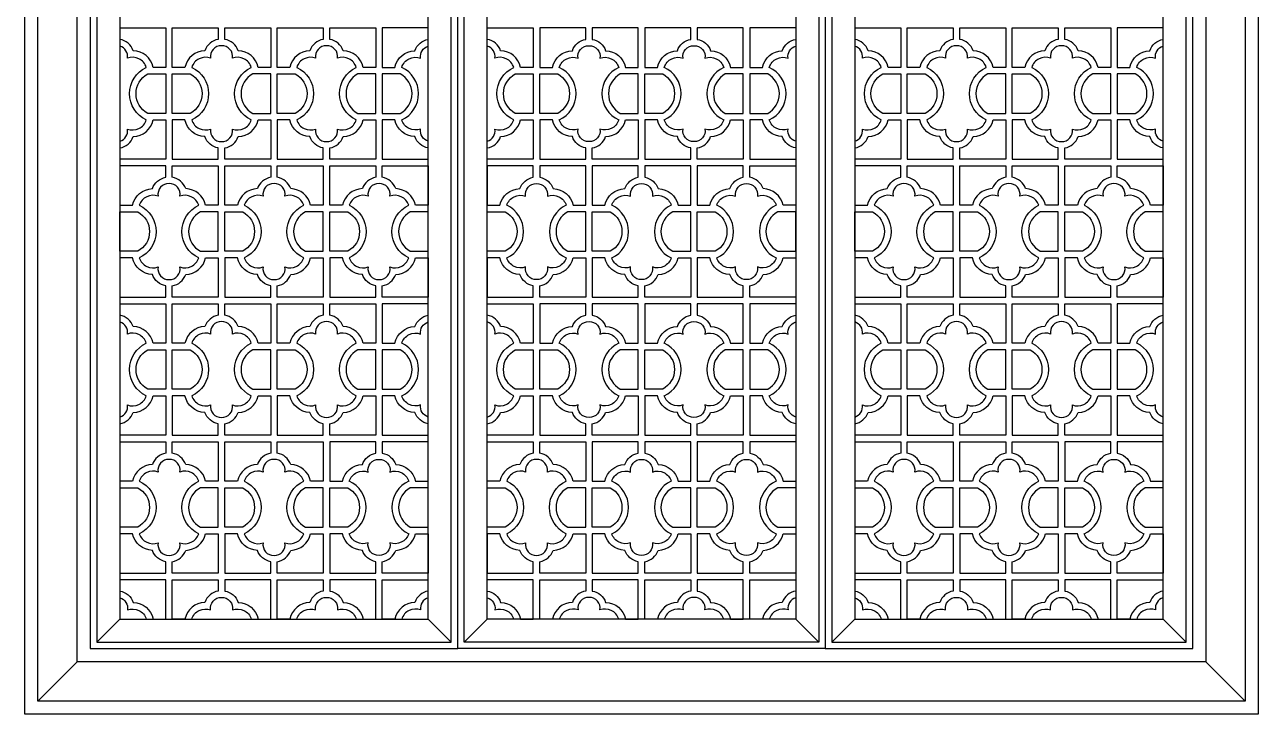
# Model space of a CAD drawing. Header units: metres. Extents: x 1060 to 2940, y 956 to 3016.
# Drawn here: x 1060 to 2940, y 956 to 2006 of the extents above; entities that cross this region are included whole.
import ezdxf

# ---------------------------------------------------------------- set-up
doc = ezdxf.new("R2010")
doc.units = ezdxf.units.M
for name, color, linetype in [('3', 3, 'Continuous'), ('4', 4, 'Continuous'), ('7', 7, 'Continuous')]:
    doc.layers.add(name, color=color, linetype=linetype)

# ---------------------------------------------------------------- blocks, each defined once
blk = doc.blocks.new('窗-038')
at = {"layer": '3'}
for p, q in [((145, 145), (110, 110)), ((615, 145), (650, 110)), ((705, 145), (670, 110)), ((1175, 145), (1210, 110)), ((1265, 145), (1230, 110)), ((1735, 145), (1770, 110)), ((80, 80), (20, 20)), ((1800, 80), (1860, 20))]:
    blk.add_line(p, q, dxfattribs=at)
for points in [[(20, 2040), (1860, 2040), (1860, 20), (20, 20)], [(80, 1980), (1800, 1980), (1800, 80), (80, 80)]]:
    blk.add_lwpolyline(points, close=True, dxfattribs=at)
for points in [[(145, 1045), (215, 1045), (215, 985), (195.68, 985, 0.35), (165.38, 1010.34, 0.27), (145, 1027.67)], [(615, 1045), (545, 1045), (545, 985), (564.32, 985, -0.35), (594.61, 1010.34, -0.27), (615, 1027.67)], [(705, 1045), (775, 1045), (775, 985), (755.68, 985, 0.35), (725.38, 1010.34, 0.27), (705, 1027.67)], [(1175, 1045), (1105, 1045), (1105, 985), (1124.32, 985, -0.35), (1154.61, 1010.34, -0.27), (1175, 1027.67)], [(1265, 1045), (1335, 1045), (1335, 985), (1315.68, 985, 0.35), (1285.38, 1010.34, 0.27), (1265, 1027.67)], [(1735, 1045), (1665, 1045), (1665, 985), (1684.32, 985, -0.35), (1714.61, 1010.34, -0.27), (1735, 1027.67)], [(145, 872.58, 0.38), (156.59, 891.08, 0.43), (185.35, 905, -0.64), (185.35, 985, 0.43), (156.59, 998.92, 0.38), (145, 1017.42)], [(615, 872.58, -0.38), (603.41, 891.08, -0.43), (574.65, 905, 0.64), (574.65, 985, -0.43), (603.41, 998.92, -0.38), (615, 1017.42)], [(705, 872.58, 0.38), (716.59, 891.08, 0.43), (745.35, 905, -0.64), (745.35, 985, 0.43), (716.59, 998.92, 0.38), (705, 1017.42)], [(1175, 872.58, -0.38), (1163.41, 891.08, -0.43), (1134.65, 905, 0.64), (1134.65, 985, -0.43), (1163.41, 998.92, -0.38), (1175, 1017.42)], [(1265, 872.58, 0.38), (1276.59, 891.08, 0.43), (1305.35, 905, -0.64), (1305.35, 985, 0.43), (1276.59, 998.92, 0.38), (1265, 1017.42)], [(1735, 872.58, -0.38), (1723.41, 891.08, -0.43), (1694.65, 905, 0.64), (1694.65, 985, -0.43), (1723.41, 998.92, -0.38), (1735, 1017.42)], [(145, 862.33, 0.27), (165.38, 879.66, 0.35), (195.68, 905), (215, 905), (215, 845), (145, 845)], [(615, 862.33, -0.27), (594.61, 879.66, -0.35), (564.32, 905), (545, 905), (545, 845), (615, 845)], [(705, 862.33, 0.27), (725.38, 879.66, 0.35), (755.68, 905), (775, 905), (775, 845), (705, 845)], [(1175, 862.33, -0.27), (1154.61, 879.66, -0.35), (1124.32, 905), (1105, 905), (1105, 845), (1175, 845)], [(1265, 862.33, 0.27), (1285.38, 879.66, 0.35), (1315.68, 905), (1335, 905), (1335, 845), (1265, 845)], [(1735, 862.33, -0.27), (1714.61, 879.66, -0.35), (1684.32, 905), (1665, 905), (1665, 845), (1735, 845)], [(145, 625), (215, 625), (215, 565), (195.68, 565, 0.35), (165.38, 590.34, 0.27), (145, 607.67)], [(615, 625), (545, 625), (545, 565), (564.32, 565, -0.35), (594.61, 590.34, -0.27), (615, 607.67)], [(705, 625), (775, 625), (775, 565), (755.68, 565, 0.35), (725.38, 590.34, 0.27), (705, 607.67)], [(1175, 625), (1105, 625), (1105, 565), (1124.32, 565, -0.35), (1154.61, 590.34, -0.27), (1175, 607.67)], [(1265, 625), (1335, 625), (1335, 565), (1315.68, 565, 0.35), (1285.38, 590.34, 0.27), (1265, 607.67)], [(1735, 625), (1665, 625), (1665, 565), (1684.32, 565, -0.35), (1714.61, 590.34, -0.27), (1735, 607.67)], [(145, 452.58, 0.38), (156.59, 471.08, 0.43), (185.35, 485, -0.64), (185.35, 565, 0.43), (156.59, 578.92, 0.38), (145, 597.42)], [(615, 452.58, -0.38), (603.41, 471.08, -0.43), (574.65, 485, 0.64), (574.65, 565, -0.43), (603.41, 578.92, -0.38), (615, 597.42)], [(705, 452.58, 0.38), (716.59, 471.08, 0.43), (745.35, 485, -0.64), (745.35, 565, 0.43), (716.59, 578.92, 0.38), (705, 597.42)], [(1175, 452.58, -0.38), (1163.41, 471.08, -0.43), (1134.65, 485, 0.64), (1134.65, 565, -0.43), (1163.41, 578.92, -0.38), (1175, 597.42)], [(1265, 452.58, 0.38), (1276.59, 471.08, 0.43), (1305.35, 485, -0.64), (1305.35, 565, 0.43), (1276.59, 578.92, 0.38), (1265, 597.42)], [(1735, 452.58, -0.38), (1723.41, 471.08, -0.43), (1694.65, 485, 0.64), (1694.65, 565, -0.43), (1723.41, 578.92, -0.38), (1735, 597.42)], [(145, 442.33, 0.27), (165.38, 459.66, 0.35), (195.68, 485), (215, 485), (215, 425), (145, 425)], [(615, 442.33, -0.27), (594.61, 459.66, -0.35), (564.32, 485), (545, 485), (545, 425), (615, 425)], [(705, 442.33, 0.27), (725.38, 459.66, 0.35), (755.68, 485), (775, 485), (775, 425), (705, 425)], [(1175, 442.33, -0.27), (1154.61, 459.66, -0.35), (1124.32, 485), (1105, 485), (1105, 425), (1175, 425)], [(1265, 442.33, 0.27), (1285.38, 459.66, 0.35), (1315.68, 485), (1335, 485), (1335, 425), (1265, 425)], [(1735, 442.33, -0.27), (1714.61, 459.66, -0.35), (1684.32, 485), (1665, 485), (1665, 425), (1735, 425)], [(145, 415), (215, 415), (215, 397.67, 0.27), (194.61, 380.34, 0.35), (164.32, 355), (145, 355)], [(615, 415), (545, 415), (545, 397.67, -0.27), (565.38, 380.34, -0.35), (595.68, 355), (615, 355)], [(705, 415), (775, 415), (775, 397.67, 0.27), (754.61, 380.34, 0.35), (724.32, 355), (705, 355)], [(1175, 415), (1105, 415), (1105, 397.67, -0.27), (1125.38, 380.34, -0.35), (1155.68, 355), (1175, 355)], [(1265, 415), (1335, 415), (1335, 397.67, 0.27), (1314.61, 380.34, 0.35), (1284.32, 355), (1265, 355)], [(1735, 415), (1665, 415), (1665, 397.67, -0.27), (1685.38, 380.34, -0.35), (1715.68, 355), (1735, 355)], [(145, 345), (172.28, 345, -0.6), (172.28, 285), (145, 285)], [(615, 345), (587.71, 345, 0.6), (587.71, 285), (615, 285)], [(705, 345), (732.28, 345, -0.6), (732.28, 285), (705, 285)], [(1175, 345), (1147.71, 345, 0.6), (1147.71, 285), (1175, 285)], [(1265, 345), (1292.28, 345, -0.6), (1292.28, 285), (1265, 285)], [(1735, 345), (1707.71, 345, 0.6), (1707.71, 285), (1735, 285)], [(145, 187.67, -0.27), (165.38, 170.34, -0.35), (195.68, 145), (215, 145), (215, 205), (145, 205)], [(615, 187.67, 0.27), (594.61, 170.34, 0.35), (564.32, 145), (545, 145), (545, 205), (615, 205)], [(705, 187.67, -0.27), (725.38, 170.34, -0.35), (755.68, 145), (775, 145), (775, 205), (705, 205)], [(1175, 187.67, 0.27), (1154.61, 170.34, 0.35), (1124.32, 145), (1105, 145), (1105, 205), (1175, 205)], [(1265, 187.67, -0.27), (1285.38, 170.34, -0.35), (1315.68, 145), (1335, 145), (1335, 205), (1265, 205)], [(1735, 187.67, 0.27), (1714.61, 170.34, 0.35), (1684.32, 145), (1665, 145), (1665, 205), (1735, 205)], [(145, 177.42, -0.38), (156.59, 158.92, -0.43), (185.35, 145)], [(254.65, 145, -0.43), (283.41, 158.92, -0.48), (300, 178.05, -0.48), (316.59, 158.92, -0.43), (345.35, 145)], [(414.65, 145, -0.43), (443.41, 158.92, -0.48), (460, 178.05, -0.48), (476.59, 158.92, -0.43), (505.35, 145)], [(615, 177.42, 0.38), (603.41, 158.92, 0.43), (574.65, 145)], [(705, 177.42, -0.38), (716.59, 158.92, -0.43), (745.35, 145)], [(905.35, 145, 0.43), (876.59, 158.92, 0.48), (860, 178.05, 0.48), (843.41, 158.92, 0.43), (814.65, 145)], [(1065.35, 145, 0.43), (1036.59, 158.92, 0.48), (1020, 178.05, 0.48), (1003.41, 158.92, 0.43), (974.65, 145)], [(1175, 177.42, 0.38), (1163.41, 158.92, 0.43), (1134.65, 145)], [(1265, 177.42, -0.38), (1276.59, 158.92, -0.43), (1305.35, 145)], [(1374.65, 145, -0.43), (1403.41, 158.92, -0.48), (1420, 178.05, -0.48), (1436.59, 158.92, -0.43), (1465.35, 145)], [(1534.65, 145, -0.43), (1563.41, 158.92, -0.48), (1580, 178.05, -0.48), (1596.59, 158.92, -0.43), (1625.35, 145)], [(1735, 177.42, 0.38), (1723.41, 158.92, 0.43), (1694.65, 145)]]:
    blk.add_lwpolyline(points, format="xyb", dxfattribs=at)
for points in [[(225, 1045), (295, 1045), (295, 1027.67, 0.27), (274.61, 1010.34, 0.35), (244.32, 985), (225, 985)], [(305, 1045), (375, 1045), (375, 985), (355.68, 985, 0.35), (325.38, 1010.34, 0.27), (305, 1027.67)], [(385, 1045), (455, 1045), (455, 1027.67, 0.27), (434.61, 1010.34, 0.35), (404.32, 985), (385, 985)], [(465, 1045), (535, 1045), (535, 985), (515.68, 985, 0.35), (485.38, 1010.34, 0.27), (465, 1027.67)], [(855, 1045), (785, 1045), (785, 985), (804.32, 985, -0.35), (834.61, 1010.34, -0.27), (855, 1027.67)], [(935, 1045), (865, 1045), (865, 1027.67, -0.27), (885.38, 1010.34, -0.35), (915.68, 985), (935, 985)], [(1015, 1045), (945, 1045), (945, 985), (964.32, 985, -0.35), (994.61, 1010.34, -0.27), (1015, 1027.67)], [(1095, 1045), (1025, 1045), (1025, 1027.67, -0.27), (1045.38, 1010.34, -0.35), (1075.68, 985), (1095, 985)], [(1345, 1045), (1415, 1045), (1415, 1027.67, 0.27), (1394.61, 1010.34, 0.35), (1364.32, 985), (1345, 985)], [(1425, 1045), (1495, 1045), (1495, 985), (1475.68, 985, 0.35), (1445.38, 1010.34, 0.27), (1425, 1027.67)], [(1505, 1045), (1575, 1045), (1575, 1027.67, 0.27), (1554.61, 1010.34, 0.35), (1524.32, 985), (1505, 985)], [(1585, 1045), (1655, 1045), (1655, 985), (1635.68, 985, 0.35), (1605.38, 1010.34, 0.27), (1585, 1027.67)], [(300, 1018.05, 0.48), (283.41, 998.92, 0.43), (254.65, 985, -0.64), (254.65, 905, 0.43), (283.41, 891.08, 0.48), (300, 871.95, 0.48), (316.59, 891.08, 0.43), (345.35, 905, -0.64), (345.35, 985, 0.43), (316.59, 998.92, 0.48)], [(460, 1018.05, 0.48), (443.41, 998.92, 0.43), (414.65, 985, -0.64), (414.65, 905, 0.43), (443.41, 891.08, 0.48), (460, 871.95, 0.48), (476.59, 891.08, 0.43), (505.35, 905, -0.64), (505.35, 985, 0.43), (476.59, 998.92, 0.48)], [(860, 1018.05, -0.48), (876.59, 998.92, -0.43), (905.35, 985, 0.64), (905.35, 905, -0.43), (876.59, 891.08, -0.48), (860, 871.95, -0.48), (843.41, 891.08, -0.43), (814.65, 905, 0.64), (814.65, 985, -0.43), (843.41, 998.92, -0.48)], [(1020, 1018.05, -0.48), (1036.59, 998.92, -0.43), (1065.35, 985, 0.64), (1065.35, 905, -0.43), (1036.59, 891.08, -0.48), (1020, 871.95, -0.48), (1003.41, 891.08, -0.43), (974.65, 905, 0.64), (974.65, 985, -0.43), (1003.41, 998.92, -0.48)], [(1420, 1018.05, 0.48), (1403.41, 998.92, 0.43), (1374.65, 985, -0.64), (1374.65, 905, 0.43), (1403.41, 891.08, 0.48), (1420, 871.95, 0.48), (1436.59, 891.08, 0.43), (1465.35, 905, -0.64), (1465.35, 985, 0.43), (1436.59, 998.92, 0.48)], [(1580, 1018.05, 0.48), (1563.41, 998.92, 0.43), (1534.65, 985, -0.64), (1534.65, 905, 0.43), (1563.41, 891.08, 0.48), (1580, 871.95, 0.48), (1596.59, 891.08, 0.43), (1625.35, 905, -0.64), (1625.35, 985, 0.43), (1596.59, 998.92, 0.48)], [(187.71, 915, -0.6), (187.71, 975), (215, 975), (215, 915)], [(225, 975), (252.28, 975, -0.6), (252.28, 915), (225, 915)], [(375, 975), (347.71, 975, 0.6), (347.71, 915), (375, 915)], [(385, 975), (412.28, 975, -0.6), (412.28, 915), (385, 915)], [(535, 975), (507.71, 975, 0.6), (507.71, 915), (535, 915)], [(572.28, 915, 0.6), (572.28, 975), (545, 975), (545, 915)], [(747.71, 915, -0.6), (747.71, 975), (775, 975), (775, 915)], [(785, 975), (812.28, 975, -0.6), (812.28, 915), (785, 915)], [(935, 975), (907.71, 975, 0.6), (907.71, 915), (935, 915)], [(945, 975), (972.28, 975, -0.6), (972.28, 915), (945, 915)], [(1095, 975), (1067.71, 975, 0.6), (1067.71, 915), (1095, 915)], [(1132.28, 915, 0.6), (1132.28, 975), (1105, 975), (1105, 915)], [(1307.71, 915, -0.6), (1307.71, 975), (1335, 975), (1335, 915)], [(1345, 975), (1372.28, 975, -0.6), (1372.28, 915), (1345, 915)], [(1495, 975), (1467.71, 975, 0.6), (1467.71, 915), (1495, 915)], [(1505, 975), (1532.28, 975, -0.6), (1532.28, 915), (1505, 915)], [(1655, 975), (1627.71, 975, 0.6), (1627.71, 915), (1655, 915)], [(1692.28, 915, 0.6), (1692.28, 975), (1665, 975), (1665, 915)], [(295, 845), (295, 862.33, -0.27), (274.61, 879.66, -0.35), (244.32, 905), (225, 905), (225, 845)], [(305, 845), (305, 862.33, 0.27), (325.38, 879.66, 0.35), (355.68, 905), (375, 905), (375, 845)], [(455, 845), (455, 862.33, -0.27), (434.61, 879.66, -0.35), (404.32, 905), (385, 905), (385, 845)], [(465, 845), (465, 862.33, 0.27), (485.38, 879.66, 0.35), (515.68, 905), (535, 905), (535, 845)], [(855, 845), (855, 862.33, -0.27), (834.61, 879.66, -0.35), (804.32, 905), (785, 905), (785, 845)], [(865, 845), (865, 862.33, 0.27), (885.38, 879.66, 0.35), (915.68, 905), (935, 905), (935, 845)], [(1015, 845), (1015, 862.33, -0.27), (994.61, 879.66, -0.35), (964.32, 905), (945, 905), (945, 845)], [(1025, 845), (1025, 862.33, 0.27), (1045.38, 879.66, 0.35), (1075.68, 905), (1095, 905), (1095, 845)], [(1415, 845), (1415, 862.33, -0.27), (1394.61, 879.66, -0.35), (1364.32, 905), (1345, 905), (1345, 845)], [(1425, 845), (1425, 862.33, 0.27), (1445.38, 879.66, 0.35), (1475.68, 905), (1495, 905), (1495, 845)], [(1575, 845), (1575, 862.33, -0.27), (1554.61, 879.66, -0.35), (1524.32, 905), (1505, 905), (1505, 845)], [(1585, 845), (1585, 862.33, 0.27), (1605.38, 879.66, 0.35), (1635.68, 905), (1655, 905), (1655, 845)], [(215, 835), (145, 835), (145, 775), (164.32, 775, -0.35), (194.61, 800.34, -0.27), (215, 817.67)], [(225, 835), (295, 835), (295, 775), (275.68, 775, 0.35), (245.38, 800.34, 0.27), (225, 817.67)], [(305, 835), (375, 835), (375, 817.67, 0.27), (354.61, 800.34, 0.35), (324.32, 775), (305, 775)], [(385, 835), (455, 835), (455, 775), (435.68, 775, 0.35), (405.38, 800.34, 0.27), (385, 817.67)], [(465, 835), (535, 835), (535, 817.67, 0.27), (514.61, 800.34, 0.35), (484.32, 775), (465, 775)], [(545, 835), (615, 835), (615, 775), (595.68, 775, 0.35), (565.38, 800.34, 0.27), (545, 817.67)], [(775, 835), (705, 835), (705, 775), (724.32, 775, -0.35), (754.61, 800.34, -0.27), (775, 817.67)], [(855, 835), (785, 835), (785, 817.67, -0.27), (805.38, 800.34, -0.35), (835.68, 775), (855, 775)], [(935, 835), (865, 835), (865, 775), (884.32, 775, -0.35), (914.61, 800.34, -0.27), (935, 817.67)], [(1015, 835), (945, 835), (945, 817.67, -0.27), (965.38, 800.34, -0.35), (995.68, 775), (1015, 775)], [(1095, 835), (1025, 835), (1025, 775), (1044.32, 775, -0.35), (1074.61, 800.34, -0.27), (1095, 817.67)], [(1105, 835), (1175, 835), (1175, 775), (1155.68, 775, 0.35), (1125.38, 800.34, 0.27), (1105, 817.67)], [(1335, 835), (1265, 835), (1265, 775), (1284.32, 775, -0.35), (1314.61, 800.34, -0.27), (1335, 817.67)], [(1345, 835), (1415, 835), (1415, 775), (1395.68, 775, 0.35), (1365.38, 800.34, 0.27), (1345, 817.67)], [(1425, 835), (1495, 835), (1495, 817.67, 0.27), (1474.61, 800.34, 0.35), (1444.32, 775), (1425, 775)], [(1505, 835), (1575, 835), (1575, 775), (1555.68, 775, 0.35), (1525.38, 800.34, 0.27), (1505, 817.67)], [(1585, 835), (1655, 835), (1655, 817.67, 0.27), (1634.61, 800.34, 0.35), (1604.32, 775), (1585, 775)], [(1665, 835), (1735, 835), (1735, 775), (1715.68, 775, 0.35), (1685.38, 800.34, 0.27), (1665, 817.67)], [(220, 808.05, 0.48), (203.41, 788.92, 0.43), (174.65, 775, -0.64), (174.65, 695, 0.43), (203.41, 681.08, 0.48), (220, 661.95, 0.48), (236.59, 681.08, 0.43), (265.35, 695, -0.64), (265.35, 775, 0.43), (236.59, 788.92, 0.48)], [(380, 808.05, 0.48), (363.41, 788.92, 0.43), (334.65, 775, -0.64), (334.65, 695, 0.43), (363.41, 681.08, 0.48), (380, 661.95, 0.48), (396.59, 681.08, 0.43), (425.35, 695, -0.64), (425.35, 775, 0.43), (396.59, 788.92, 0.48)], [(540, 808.05, 0.48), (523.41, 788.92, 0.43), (494.65, 775, -0.64), (494.65, 695, 0.43), (523.41, 681.08, 0.48), (540, 661.95, 0.48), (556.59, 681.08, 0.43), (585.35, 695, -0.64), (585.35, 775, 0.43), (556.59, 788.92, 0.48)], [(780, 808.05, -0.48), (796.59, 788.92, -0.43), (825.35, 775, 0.64), (825.35, 695, -0.43), (796.59, 681.08, -0.48), (780, 661.95, -0.48), (763.41, 681.08, -0.43), (734.65, 695, 0.64), (734.65, 775, -0.43), (763.41, 788.92, -0.48)], [(940, 808.05, -0.48), (956.59, 788.92, -0.43), (985.35, 775, 0.64), (985.35, 695, -0.43), (956.59, 681.08, -0.48), (940, 661.95, -0.48), (923.41, 681.08, -0.43), (894.65, 695, 0.64), (894.65, 775, -0.43), (923.41, 788.92, -0.48)], [(1100, 808.05, -0.48), (1116.59, 788.92, -0.43), (1145.35, 775, 0.64), (1145.35, 695, -0.43), (1116.59, 681.08, -0.48), (1100, 661.95, -0.48), (1083.41, 681.08, -0.43), (1054.65, 695, 0.64), (1054.65, 775, -0.43), (1083.41, 788.92, -0.48)], [(1340, 808.05, 0.48), (1323.41, 788.92, 0.43), (1294.65, 775, -0.64), (1294.65, 695, 0.43), (1323.41, 681.08, 0.48), (1340, 661.95, 0.48), (1356.59, 681.08, 0.43), (1385.35, 695, -0.64), (1385.35, 775, 0.43), (1356.59, 788.92, 0.48)], [(1500, 808.05, 0.48), (1483.41, 788.92, 0.43), (1454.65, 775, -0.64), (1454.65, 695, 0.43), (1483.41, 681.08, 0.48), (1500, 661.95, 0.48), (1516.59, 681.08, 0.43), (1545.35, 695, -0.64), (1545.35, 775, 0.43), (1516.59, 788.92, 0.48)], [(1660, 808.05, 0.48), (1643.41, 788.92, 0.43), (1614.65, 775, -0.64), (1614.65, 695, 0.43), (1643.41, 681.08, 0.48), (1660, 661.95, 0.48), (1676.59, 681.08, 0.43), (1705.35, 695, -0.64), (1705.35, 775, 0.43), (1676.59, 788.92, 0.48)], [(145, 765), (172.28, 765, -0.6), (172.28, 705), (145, 705)], [(295, 765), (267.71, 765, 0.6), (267.71, 705), (295, 705)], [(305, 765), (332.28, 765, -0.6), (332.28, 705), (305, 705)], [(455, 765), (427.71, 765, 0.6), (427.71, 705), (455, 705)], [(465, 765), (492.28, 765, -0.6), (492.28, 705), (465, 705)], [(615, 765), (587.71, 765, 0.6), (587.71, 705), (615, 705)], [(705, 765), (732.28, 765, -0.6), (732.28, 705), (705, 705)], [(855, 765), (827.71, 765, 0.6), (827.71, 705), (855, 705)], [(865, 765), (892.28, 765, -0.6), (892.28, 705), (865, 705)], [(1015, 765), (987.71, 765, 0.6), (987.71, 705), (1015, 705)], [(1025, 765), (1052.28, 765, -0.6), (1052.28, 705), (1025, 705)], [(1175, 765), (1147.71, 765, 0.6), (1147.71, 705), (1175, 705)], [(1265, 765), (1292.28, 765, -0.6), (1292.28, 705), (1265, 705)], [(1415, 765), (1387.71, 765, 0.6), (1387.71, 705), (1415, 705)], [(1425, 765), (1452.28, 765, -0.6), (1452.28, 705), (1425, 705)], [(1575, 765), (1547.71, 765, 0.6), (1547.71, 705), (1575, 705)], [(1585, 765), (1612.28, 765, -0.6), (1612.28, 705), (1585, 705)], [(1735, 765), (1707.71, 765, 0.6), (1707.71, 705), (1735, 705)], [(215, 635), (215, 652.33, -0.27), (194.61, 669.66, -0.35), (164.32, 695), (145, 695), (145, 635)], [(225, 635), (225, 652.33, 0.27), (245.38, 669.66, 0.35), (275.68, 695), (295, 695), (295, 635)], [(375, 635), (375, 652.33, -0.27), (354.61, 669.66, -0.35), (324.32, 695), (305, 695), (305, 635)], [(385, 635), (385, 652.33, 0.27), (405.38, 669.66, 0.35), (435.68, 695), (455, 695), (455, 635)], [(535, 635), (535, 652.33, -0.27), (514.61, 669.66, -0.35), (484.32, 695), (465, 695), (465, 635)], [(545, 635), (545, 652.33, 0.27), (565.38, 669.66, 0.35), (595.68, 695), (615, 695), (615, 635)], [(775, 635), (775, 652.33, -0.27), (754.61, 669.66, -0.35), (724.32, 695), (705, 695), (705, 635)], [(785, 635), (785, 652.33, 0.27), (805.38, 669.66, 0.35), (835.68, 695), (855, 695), (855, 635)], [(935, 635), (935, 652.33, -0.27), (914.61, 669.66, -0.35), (884.32, 695), (865, 695), (865, 635)], [(945, 635), (945, 652.33, 0.27), (965.38, 669.66, 0.35), (995.68, 695), (1015, 695), (1015, 635)], [(1095, 635), (1095, 652.33, -0.27), (1074.61, 669.66, -0.35), (1044.32, 695), (1025, 695), (1025, 635)], [(1105, 635), (1105, 652.33, 0.27), (1125.38, 669.66, 0.35), (1155.68, 695), (1175, 695), (1175, 635)], [(1335, 635), (1335, 652.33, -0.27), (1314.61, 669.66, -0.35), (1284.32, 695), (1265, 695), (1265, 635)], [(1345, 635), (1345, 652.33, 0.27), (1365.38, 669.66, 0.35), (1395.68, 695), (1415, 695), (1415, 635)], [(1495, 635), (1495, 652.33, -0.27), (1474.61, 669.66, -0.35), (1444.32, 695), (1425, 695), (1425, 635)], [(1505, 635), (1505, 652.33, 0.27), (1525.38, 669.66, 0.35), (1555.68, 695), (1575, 695), (1575, 635)], [(1655, 635), (1655, 652.33, -0.27), (1634.61, 669.66, -0.35), (1604.32, 695), (1585, 695), (1585, 635)], [(1665, 635), (1665, 652.33, 0.27), (1685.38, 669.66, 0.35), (1715.68, 695), (1735, 695), (1735, 635)], [(225, 625), (295, 625), (295, 607.67, 0.27), (274.61, 590.34, 0.35), (244.32, 565), (225, 565)], [(305, 625), (375, 625), (375, 565), (355.68, 565, 0.35), (325.38, 590.34, 0.27), (305, 607.67)], [(385, 625), (455, 625), (455, 607.67, 0.27), (434.61, 590.34, 0.35), (404.32, 565), (385, 565)], [(465, 625), (535, 625), (535, 565), (515.68, 565, 0.35), (485.38, 590.34, 0.27), (465, 607.67)], [(855, 625), (785, 625), (785, 565), (804.32, 565, -0.35), (834.61, 590.34, -0.27), (855, 607.67)], [(935, 625), (865, 625), (865, 607.67, -0.27), (885.38, 590.34, -0.35), (915.68, 565), (935, 565)], [(1015, 625), (945, 625), (945, 565), (964.32, 565, -0.35), (994.61, 590.34, -0.27), (1015, 607.67)], [(1095, 625), (1025, 625), (1025, 607.67, -0.27), (1045.38, 590.34, -0.35), (1075.68, 565), (1095, 565)], [(1345, 625), (1415, 625), (1415, 607.67, 0.27), (1394.61, 590.34, 0.35), (1364.32, 565), (1345, 565)], [(1425, 625), (1495, 625), (1495, 565), (1475.68, 565, 0.35), (1445.38, 590.34, 0.27), (1425, 607.67)], [(1505, 625), (1575, 625), (1575, 607.67, 0.27), (1554.61, 590.34, 0.35), (1524.32, 565), (1505, 565)], [(1585, 625), (1655, 625), (1655, 565), (1635.68, 565, 0.35), (1605.38, 590.34, 0.27), (1585, 607.67)], [(300, 598.05, 0.48), (283.41, 578.92, 0.43), (254.65, 565, -0.64), (254.65, 485, 0.43), (283.41, 471.08, 0.48), (300, 451.95, 0.48), (316.59, 471.08, 0.43), (345.35, 485, -0.64), (345.35, 565, 0.43), (316.59, 578.92, 0.48)], [(460, 598.05, 0.48), (443.41, 578.92, 0.43), (414.65, 565, -0.64), (414.65, 485, 0.43), (443.41, 471.08, 0.48), (460, 451.95, 0.48), (476.59, 471.08, 0.43), (505.35, 485, -0.64), (505.35, 565, 0.43), (476.59, 578.92, 0.48)], [(860, 598.05, -0.48), (876.59, 578.92, -0.43), (905.35, 565, 0.64), (905.35, 485, -0.43), (876.59, 471.08, -0.48), (860, 451.95, -0.48), (843.41, 471.08, -0.43), (814.65, 485, 0.64), (814.65, 565, -0.43), (843.41, 578.92, -0.48)], [(1020, 598.05, -0.48), (1036.59, 578.92, -0.43), (1065.35, 565, 0.64), (1065.35, 485, -0.43), (1036.59, 471.08, -0.48), (1020, 451.95, -0.48), (1003.41, 471.08, -0.43), (974.65, 485, 0.64), (974.65, 565, -0.43), (1003.41, 578.92, -0.48)], [(1420, 598.05, 0.48), (1403.41, 578.92, 0.43), (1374.65, 565, -0.64), (1374.65, 485, 0.43), (1403.41, 471.08, 0.48), (1420, 451.95, 0.48), (1436.59, 471.08, 0.43), (1465.35, 485, -0.64), (1465.35, 565, 0.43), (1436.59, 578.92, 0.48)], [(1580, 598.05, 0.48), (1563.41, 578.92, 0.43), (1534.65, 565, -0.64), (1534.65, 485, 0.43), (1563.41, 471.08, 0.48), (1580, 451.95, 0.48), (1596.59, 471.08, 0.43), (1625.35, 485, -0.64), (1625.35, 565, 0.43), (1596.59, 578.92, 0.48)], [(187.71, 495, -0.6), (187.71, 555), (215, 555), (215, 495)], [(225, 555), (252.28, 555, -0.6), (252.28, 495), (225, 495)], [(375, 555), (347.71, 555, 0.6), (347.71, 495), (375, 495)], [(385, 555), (412.28, 555, -0.6), (412.28, 495), (385, 495)], [(535, 555), (507.71, 555, 0.6), (507.71, 495), (535, 495)], [(572.28, 495, 0.6), (572.28, 555), (545, 555), (545, 495)], [(747.71, 495, -0.6), (747.71, 555), (775, 555), (775, 495)], [(785, 555), (812.28, 555, -0.6), (812.28, 495), (785, 495)], [(935, 555), (907.71, 555, 0.6), (907.71, 495), (935, 495)], [(945, 555), (972.28, 555, -0.6), (972.28, 495), (945, 495)], [(1095, 555), (1067.71, 555, 0.6), (1067.71, 495), (1095, 495)], [(1132.28, 495, 0.6), (1132.28, 555), (1105, 555), (1105, 495)], [(1307.71, 495, -0.6), (1307.71, 555), (1335, 555), (1335, 495)], [(1345, 555), (1372.28, 555, -0.6), (1372.28, 495), (1345, 495)], [(1495, 555), (1467.71, 555, 0.6), (1467.71, 495), (1495, 495)], [(1505, 555), (1532.28, 555, -0.6), (1532.28, 495), (1505, 495)], [(1655, 555), (1627.71, 555, 0.6), (1627.71, 495), (1655, 495)], [(1692.28, 495, 0.6), (1692.28, 555), (1665, 555), (1665, 495)], [(295, 425), (295, 442.33, -0.27), (274.61, 459.66, -0.35), (244.32, 485), (225, 485), (225, 425)], [(305, 425), (305, 442.33, 0.27), (325.38, 459.66, 0.35), (355.68, 485), (375, 485), (375, 425)], [(455, 425), (455, 442.33, -0.27), (434.61, 459.66, -0.35), (404.32, 485), (385, 485), (385, 425)], [(465, 425), (465, 442.33, 0.27), (485.38, 459.66, 0.35), (515.68, 485), (535, 485), (535, 425)], [(855, 425), (855, 442.33, -0.27), (834.61, 459.66, -0.35), (804.32, 485), (785, 485), (785, 425)], [(865, 425), (865, 442.33, 0.27), (885.38, 459.66, 0.35), (915.68, 485), (935, 485), (935, 425)], [(1015, 425), (1015, 442.33, -0.27), (994.61, 459.66, -0.35), (964.32, 485), (945, 485), (945, 425)], [(1025, 425), (1025, 442.33, 0.27), (1045.38, 459.66, 0.35), (1075.68, 485), (1095, 485), (1095, 425)], [(1415, 425), (1415, 442.33, -0.27), (1394.61, 459.66, -0.35), (1364.32, 485), (1345, 485), (1345, 425)], [(1425, 425), (1425, 442.33, 0.27), (1445.38, 459.66, 0.35), (1475.68, 485), (1495, 485), (1495, 425)], [(1575, 425), (1575, 442.33, -0.27), (1554.61, 459.66, -0.35), (1524.32, 485), (1505, 485), (1505, 425)], [(1585, 425), (1585, 442.33, 0.27), (1605.38, 459.66, 0.35), (1635.68, 485), (1655, 485), (1655, 425)], [(225, 415), (295, 415), (295, 355), (275.68, 355, 0.35), (245.38, 380.34, 0.27), (225, 397.67)], [(305, 415), (375, 415), (375, 397.67, 0.27), (354.61, 380.34, 0.35), (324.32, 355), (305, 355)], [(385, 415), (455, 415), (455, 355), (435.68, 355, 0.35), (405.38, 380.34, 0.27), (385, 397.67)], [(535, 415), (465, 415), (465, 355), (484.32, 355, -0.35), (514.61, 380.34, -0.27), (535, 397.67)], [(785, 415), (855, 415), (855, 355), (835.68, 355, 0.35), (805.38, 380.34, 0.27), (785, 397.67)], [(935, 415), (865, 415), (865, 355), (884.32, 355, -0.35), (914.61, 380.34, -0.27), (935, 397.67)], [(1015, 415), (945, 415), (945, 397.67, -0.27), (965.38, 380.34, -0.35), (995.68, 355), (1015, 355)], [(1095, 415), (1025, 415), (1025, 355), (1044.32, 355, -0.35), (1074.61, 380.34, -0.27), (1095, 397.67)], [(1345, 415), (1415, 415), (1415, 355), (1395.68, 355, 0.35), (1365.38, 380.34, 0.27), (1345, 397.67)], [(1425, 415), (1495, 415), (1495, 397.67, 0.27), (1474.61, 380.34, 0.35), (1444.32, 355), (1425, 355)], [(1505, 415), (1575, 415), (1575, 355), (1555.68, 355, 0.35), (1525.38, 380.34, 0.27), (1505, 397.67)], [(1655, 415), (1585, 415), (1585, 355), (1604.32, 355, -0.35), (1634.61, 380.34, -0.27), (1655, 397.67)], [(220, 388.05, 0.48), (203.41, 368.92, 0.43), (174.65, 355, -0.64), (174.65, 275, 0.43), (203.41, 261.08, 0.48), (220, 241.95, 0.48), (236.59, 261.08, 0.43), (265.35, 275, -0.64), (265.35, 355, 0.43), (236.59, 368.92, 0.48)], [(380, 388.05, 0.48), (363.41, 368.92, 0.43), (334.65, 355, -0.64), (334.65, 275, 0.43), (363.41, 261.08, 0.48), (380, 241.95, 0.48), (396.59, 261.08, 0.43), (425.35, 275, -0.64), (425.35, 355, 0.43), (396.59, 368.92, 0.48)], [(540, 388.05, -0.48), (556.59, 368.92, -0.43), (585.35, 355, 0.64), (585.35, 275, -0.43), (556.59, 261.08, -0.48), (540, 241.95, -0.48), (523.41, 261.08, -0.43), (494.65, 275, 0.64), (494.65, 355, -0.43), (523.41, 368.92, -0.48)], [(780, 388.05, 0.48), (763.41, 368.92, 0.43), (734.65, 355, -0.64), (734.65, 275, 0.43), (763.41, 261.08, 0.48), (780, 241.95, 0.48), (796.59, 261.08, 0.43), (825.35, 275, -0.64), (825.35, 355, 0.43), (796.59, 368.92, 0.48)], [(940, 388.05, -0.48), (956.59, 368.92, -0.43), (985.35, 355, 0.64), (985.35, 275, -0.43), (956.59, 261.08, -0.48), (940, 241.95, -0.48), (923.41, 261.08, -0.43), (894.65, 275, 0.64), (894.65, 355, -0.43), (923.41, 368.92, -0.48)], [(1100, 388.05, -0.48), (1116.59, 368.92, -0.43), (1145.35, 355, 0.64), (1145.35, 275, -0.43), (1116.59, 261.08, -0.48), (1100, 241.95, -0.48), (1083.41, 261.08, -0.43), (1054.65, 275, 0.64), (1054.65, 355, -0.43), (1083.41, 368.92, -0.48)], [(1340, 388.05, 0.48), (1323.41, 368.92, 0.43), (1294.65, 355, -0.64), (1294.65, 275, 0.43), (1323.41, 261.08, 0.48), (1340, 241.95, 0.48), (1356.59, 261.08, 0.43), (1385.35, 275, -0.64), (1385.35, 355, 0.43), (1356.59, 368.92, 0.48)], [(1500, 388.05, 0.48), (1483.41, 368.92, 0.43), (1454.65, 355, -0.64), (1454.65, 275, 0.43), (1483.41, 261.08, 0.48), (1500, 241.95, 0.48), (1516.59, 261.08, 0.43), (1545.35, 275, -0.64), (1545.35, 355, 0.43), (1516.59, 368.92, 0.48)], [(1660, 388.05, -0.48), (1676.59, 368.92, -0.43), (1705.35, 355, 0.64), (1705.35, 275, -0.43), (1676.59, 261.08, -0.48), (1660, 241.95, -0.48), (1643.41, 261.08, -0.43), (1614.65, 275, 0.64), (1614.65, 355, -0.43), (1643.41, 368.92, -0.48)], [(295, 345), (267.71, 345, 0.6), (267.71, 285), (295, 285)], [(305, 345), (332.28, 345, -0.6), (332.28, 285), (305, 285)], [(455, 345), (427.71, 345, 0.6), (427.71, 285), (455, 285)], [(465, 345), (492.28, 345, -0.6), (492.28, 285), (465, 285)], [(855, 345), (827.71, 345, 0.6), (827.71, 285), (855, 285)], [(865, 345), (892.28, 345, -0.6), (892.28, 285), (865, 285)], [(1015, 345), (987.71, 345, 0.6), (987.71, 285), (1015, 285)], [(1025, 345), (1052.28, 345, -0.6), (1052.28, 285), (1025, 285)], [(1415, 345), (1387.71, 345, 0.6), (1387.71, 285), (1415, 285)], [(1425, 345), (1452.28, 345, -0.6), (1452.28, 285), (1425, 285)], [(1575, 345), (1547.71, 345, 0.6), (1547.71, 285), (1575, 285)], [(1585, 345), (1612.28, 345, -0.6), (1612.28, 285), (1585, 285)], [(215, 215), (215, 232.33, -0.27), (194.61, 249.66, -0.35), (164.32, 275), (145, 275), (145, 215)], [(225, 215), (225, 232.33, 0.27), (245.38, 249.66, 0.35), (275.68, 275), (295, 275), (295, 215)], [(375, 215), (375, 232.33, -0.27), (354.61, 249.66, -0.35), (324.32, 275), (305, 275), (305, 215)], [(385, 215), (385, 232.33, 0.27), (405.38, 249.66, 0.35), (435.68, 275), (455, 275), (455, 215)], [(535, 215), (535, 232.33, -0.27), (514.61, 249.66, -0.35), (484.32, 275), (465, 275), (465, 215)], [(545, 215), (545, 232.33, 0.27), (565.38, 249.66, 0.35), (595.68, 275), (615, 275), (615, 215)], [(775, 215), (775, 232.33, -0.27), (754.61, 249.66, -0.35), (724.32, 275), (705, 275), (705, 215)], [(785, 215), (785, 232.33, 0.27), (805.38, 249.66, 0.35), (835.68, 275), (855, 275), (855, 215)], [(935, 215), (935, 232.33, -0.27), (914.61, 249.66, -0.35), (884.32, 275), (865, 275), (865, 215)], [(945, 215), (945, 232.33, 0.27), (965.38, 249.66, 0.35), (995.68, 275), (1015, 275), (1015, 215)], [(1095, 215), (1095, 232.33, -0.27), (1074.61, 249.66, -0.35), (1044.32, 275), (1025, 275), (1025, 215)], [(1105, 215), (1105, 232.33, 0.27), (1125.38, 249.66, 0.35), (1155.68, 275), (1175, 275), (1175, 215)], [(1335, 215), (1335, 232.33, -0.27), (1314.61, 249.66, -0.35), (1284.32, 275), (1265, 275), (1265, 215)], [(1345, 215), (1345, 232.33, 0.27), (1365.38, 249.66, 0.35), (1395.68, 275), (1415, 275), (1415, 215)], [(1495, 215), (1495, 232.33, -0.27), (1474.61, 249.66, -0.35), (1444.32, 275), (1425, 275), (1425, 215)], [(1505, 215), (1505, 232.33, 0.27), (1525.38, 249.66, 0.35), (1555.68, 275), (1575, 275), (1575, 215)], [(1655, 215), (1655, 232.33, -0.27), (1634.61, 249.66, -0.35), (1604.32, 275), (1585, 275), (1585, 215)], [(1665, 215), (1665, 232.33, 0.27), (1685.38, 249.66, 0.35), (1715.68, 275), (1735, 275), (1735, 215)], [(295, 205), (295, 187.67, 0.27), (274.61, 170.34, 0.35), (244.32, 145), (225, 145), (225, 205)], [(305, 205), (305, 187.67, -0.27), (325.38, 170.34, -0.35), (355.68, 145), (375, 145), (375, 205)], [(455, 205), (455, 187.67, 0.27), (434.61, 170.34, 0.35), (404.32, 145), (385, 145), (385, 205)], [(465, 205), (465, 187.67, -0.27), (485.38, 170.34, -0.35), (515.68, 145), (535, 145), (535, 205)], [(855, 205), (855, 187.67, 0.27), (834.61, 170.34, 0.35), (804.32, 145), (785, 145), (785, 205)], [(865, 205), (865, 187.67, -0.27), (885.38, 170.34, -0.35), (915.68, 145), (935, 145), (935, 205)], [(1015, 205), (1015, 187.67, 0.27), (994.61, 170.34, 0.35), (964.32, 145), (945, 145), (945, 205)], [(1025, 205), (1025, 187.67, -0.27), (1045.38, 170.34, -0.35), (1075.68, 145), (1095, 145), (1095, 205)], [(1415, 205), (1415, 187.67, 0.27), (1394.61, 170.34, 0.35), (1364.32, 145), (1345, 145), (1345, 205)], [(1425, 205), (1425, 187.67, -0.27), (1445.38, 170.34, -0.35), (1475.68, 145), (1495, 145), (1495, 205)], [(1575, 205), (1575, 187.67, 0.27), (1554.61, 170.34, 0.35), (1524.32, 145), (1505, 145), (1505, 205)], [(1585, 205), (1585, 187.67, -0.27), (1605.38, 170.34, -0.35), (1635.68, 145), (1655, 145), (1655, 205)]]:
    blk.add_lwpolyline(points, format="xyb", close=True, dxfattribs=at)
at = {"layer": '4'}
for points in [[(0, 2060), (1880, 2060), (1880, 0), (0, 0)], [(660, 100), (660, 1960), (100, 1960), (100, 100)], [(660, 100), (660, 1960), (1220, 1960), (1220, 100)], [(1780, 100), (1780, 1960), (1220, 1960), (1220, 100)]]:
    blk.add_lwpolyline(points, close=True, dxfattribs=at)
at = {"layer": '4', "color": 3}
for points in [[(110, 110), (650, 110), (650, 1950), (110, 1950), (110, 110)], [(1210, 110), (670, 110), (670, 1950), (1210, 1950), (1210, 110)], [(1230, 110), (1770, 110), (1770, 1950), (1230, 1950), (1230, 110)]]:
    blk.add_lwpolyline(points, close=True, dxfattribs=at)
at = {"layer": '7'}
for points in [[(615, 975), (615, 1745), (145, 1745), (145, 975), (145, 145), (615, 145)], [(705, 975), (705, 1745), (1175, 1745), (1175, 975), (1175, 145), (705, 145)], [(1735, 975), (1735, 1745), (1265, 1745), (1265, 975), (1265, 145), (1735, 145)]]:
    blk.add_lwpolyline(points, close=True, dxfattribs=at)

msp = doc.modelspace()

# ---------------------------------------------------------------- block references
at = {"layer": '3'}
msp.add_blockref('窗-038', (1060, 955.82), dxfattribs=at)

doc.saveas('drawing.dxf')
